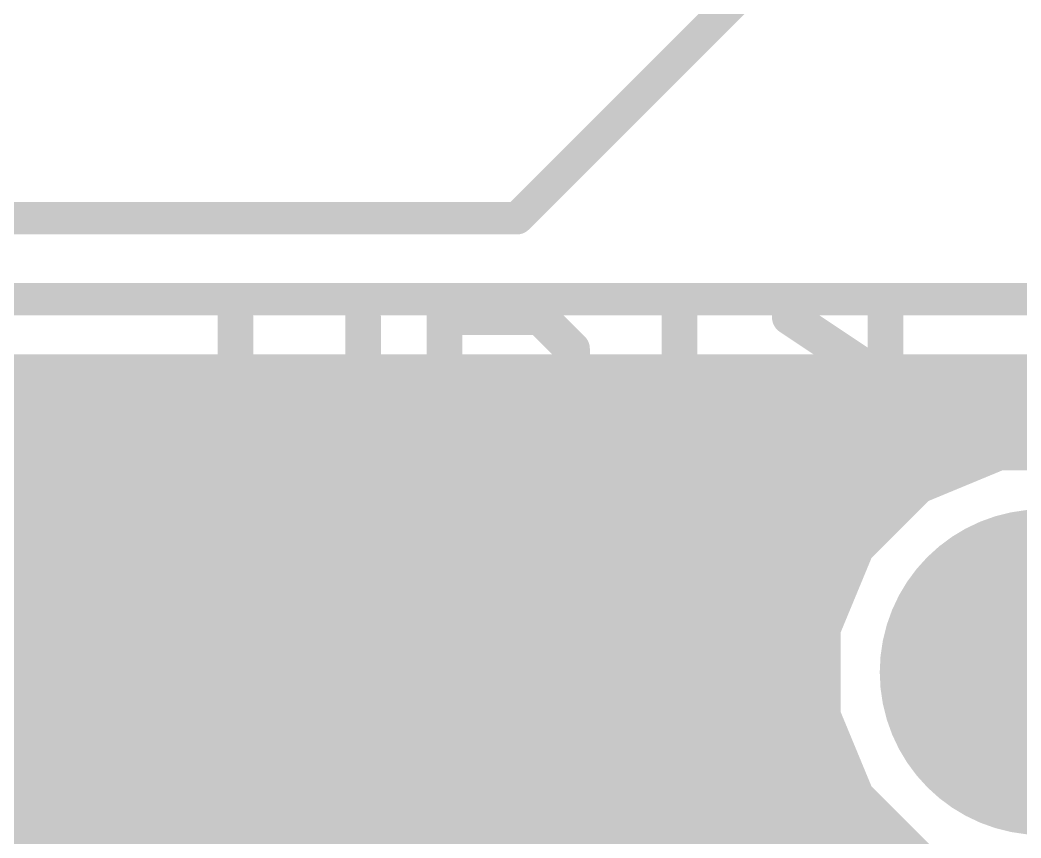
# Model space of a CAD drawing. Extents: x -16.5 to 33.1, y -17.8 to 72.5.
# Drawn here: x 8.5 to 16.34, y 14.2 to 20.6 of the extents above; entities that cross this region are included whole.
import ezdxf

# ---------------------------------------------------------------- set-up
doc = ezdxf.new("R2010")
doc.units = 0
for name, color, linetype in [('1', 22, 'CONTINUOUS'), ('17', 82, 'CONTINUOUS'), ('21', 7, 'CONTINUOUS')]:
    doc.layers.add(name, color=color, linetype=linetype)

# ---------------------------------------------------------------- blocks, each defined once
blk = doc.blocks.new('ROUNDP')
at = {"const_width": 0.5}
blk.add_lwpolyline([(0, -0.25, 1), (0, 0.25, 1), (0, -0.25)], format="xyb", dxfattribs=at)

msp = doc.modelspace()

# ---------------------------------------------------------------- linework, layer by layer
at = {"layer": '1', "const_width": 0.254}
for points in [[(12.3939, 19.05), (18.1648, 24.8209)], [(12.3939, 19.05), (1.27, 19.05)], [(3.175, 18.415), (17.77, 18.415)], [(3.4065, 17.8562), (18.0015, 17.8562)], [(3.3303, 17.78), (31.2319, 17.78)], [(3.0763, 17.526), (30.9013, 17.526)], [(2.8223, 17.272), (30.671, 17.272)], [(16.1702, 17.2021), (15.5424, 16.9421)], [(16.8498, 17.2021), (16.1702, 17.2021)], [(6.2453, 17.018), (15.7257, 17.018)], [(15.5424, 16.9421), (15.0619, 16.4616)], [(6.6067, 16.764), (15.3643, 16.764)], [(6.8607, 16.51), (15.1103, 16.51)], [(15.0619, 16.4616), (14.8018, 15.8338)], [(6.9943, 16.256), (14.9767, 16.256)], [(7.0995, 16.002), (14.8715, 16.002)], [(14.8018, 15.8338), (14.8018, 15.1542)], [(7.1691, 15.748), (14.8018, 15.748)], [(7.1691, 15.494), (14.8018, 15.494)], [(7.1691, 15.24), (14.8018, 15.24)], [(14.8018, 15.1542), (15.0619, 14.5264)], [(7.0995, 14.986), (14.8715, 14.986)], [(6.9943, 14.732), (14.9767, 14.732)], [(6.8607, 14.478), (15.1103, 14.478)], [(15.0619, 14.5264), (15.5424, 14.0459)], [(6.6067, 14.224), (15.3643, 14.224)]]:
    msp.add_lwpolyline(points, dxfattribs=at)
at = {"layer": '1', "const_width": 0.127}
for points in [[(12.349, 19.0949, 1), (12.4388, 19.0051)], [(12.3939, 18.9865, 1), (12.3939, 19.1135)], [(16.1702, 17.2656, 1), (16.1702, 17.1386)], [(16.1945, 17.1435, 1), (16.1459, 17.2608)], [(15.7257, 16.9545, 1), (15.7257, 17.0815)], [(15.5181, 17.0008, 1), (15.5667, 16.8834)], [(15.5873, 16.8972, 1), (15.4975, 16.987)], [(15.3643, 16.7005, 1), (15.3643, 16.8275)], [(15.1103, 16.4465, 1), (15.1103, 16.5735)], [(15.017, 16.5065, 1), (15.1068, 16.4167)], [(15.1206, 16.4373, 1), (15.0032, 16.4859)], [(14.9767, 16.1925, 1), (14.9767, 16.3195)], [(14.8715, 15.9385, 1), (14.8715, 16.0655)], [(14.8653, 15.8338, 1), (14.7384, 15.8338)], [(14.7432, 15.8581, 1), (14.8605, 15.8095)], [(14.8018, 15.6845, 1), (14.8018, 15.8115)], [(14.8018, 15.4305, 1), (14.8018, 15.5575)], [(14.8018, 15.1765, 1), (14.8018, 15.3035)], [(14.8605, 15.1785, 1), (14.7432, 15.1299)], [(14.7384, 15.1542, 1), (14.8653, 15.1542)], [(14.8715, 14.9225, 1), (14.8715, 15.0495)], [(14.9767, 14.6685, 1), (14.9767, 14.7955)], [(15.1068, 14.5713, 1), (15.017, 14.4815)], [(15.0032, 14.5021, 1), (15.1206, 14.5507)], [(15.1103, 14.4145, 1), (15.1103, 14.5415)], [(15.3643, 14.1605, 1), (15.3643, 14.2875)]]:
    msp.add_lwpolyline(points, format="xyb", dxfattribs=at)
at = {"layer": '21', "const_width": 0.1397}
for points in [[(10.2559, 18.2753, 1), (10.1162, 18.2753)], [(11.2558, 18.2753, 1), (11.1161, 18.2753)], [(11.8232, 18.3452, 1), (11.8232, 18.2055)], [(11.8931, 18.2753, 1), (11.7534, 18.2753)], [(12.6226, 18.3247, 1), (12.5238, 18.2259)], [(12.5732, 18.2055, 1), (12.5732, 18.3452)], [(13.7345, 18.2753, 1), (13.5947, 18.2753)], [(14.5677, 18.3334, 1), (14.4902, 18.2172)], [(15.3487, 18.2753, 1), (15.209, 18.2753)], [(12.893, 18.0253, 1), (12.7533, 18.0253)], [(12.7737, 17.9759, 1), (12.8725, 18.0747)], [(15.3176, 17.7172, 1), (15.2401, 17.8335)], [(15.2401, 17.7172, 1), (15.3176, 17.8335)], [(10.2355, 17.5748, 1), (10.1367, 17.476)], [(13.4146, 17.5952, 1), (13.4146, 17.4555)], [(13.9146, 17.4555, 1), (13.9146, 17.5952)], [(10.1162, 17.5254, 1), (10.2559, 17.5254)], [(10.436, 17.3452, 1), (10.436, 17.2055)], [(11.186, 17.2055, 1), (11.186, 17.3452)], [(15.8932, 17.3452, 1), (15.8932, 17.2055)], [(16.1432, 17.2055, 1), (16.1432, 17.3452)], [(10.3867, 17.226, 1), (10.4854, 17.3248)], [(11.1161, 17.2754, 1), (11.2558, 17.2754)], [(11.7534, 17.2754, 1), (11.8931, 17.2754)], [(12.7533, 17.2754, 1), (12.893, 17.2754)], [(14.4902, 17.3335, 1), (14.5677, 17.2173)], [(16.0938, 17.3248, 1), (16.1926, 17.226)], [(13.5947, 17.0254, 1), (13.7345, 17.0254)], [(13.714, 16.976, 1), (13.6152, 17.0748)], [(13.3652, 16.8248, 1), (13.464, 16.726)], [(15.209, 16.7754, 1), (15.3487, 16.7754)]]:
    msp.add_lwpolyline(points, format="xyb", dxfattribs=at)
at = {"layer": '21', "const_width": 0.2794}
for points in [[(10.1861, 17.5254), (10.1861, 18.2753)], [(11.186, 18.2753), (11.186, 17.2754)], [(12.5732, 18.2753), (11.8232, 18.2753)], [(11.8232, 18.2753), (11.8232, 17.2754)], [(12.8231, 18.0253), (12.5732, 18.2753)], [(13.6646, 18.2753), (13.6646, 17.0254)], [(14.5289, 18.2753), (15.2789, 17.7753)], [(15.2789, 18.2753), (15.2789, 16.7754)], [(12.8231, 17.2754), (12.8231, 18.0253)], [(15.2789, 17.7753), (14.5289, 17.2754)], [(16.6432, 17.7753), (16.1432, 17.2754)], [(10.436, 17.2754), (10.1861, 17.5254)], [(13.9146, 17.5254), (13.4146, 17.5254)], [(11.186, 17.2754), (10.436, 17.2754)], [(16.1432, 17.2754), (15.8932, 17.2754)], [(13.6646, 17.0254), (13.4146, 16.7754)]]:
    msp.add_lwpolyline(points, dxfattribs=at)

# ---------------------------------------------------------------- block references
at = {"layer": '17', "xscale": 2.5527, "yscale": 2.5527, "rotation": 90}
msp.add_blockref('ROUNDP', (16.51, 15.494), dxfattribs=at)

doc.saveas('drawing.dxf')
